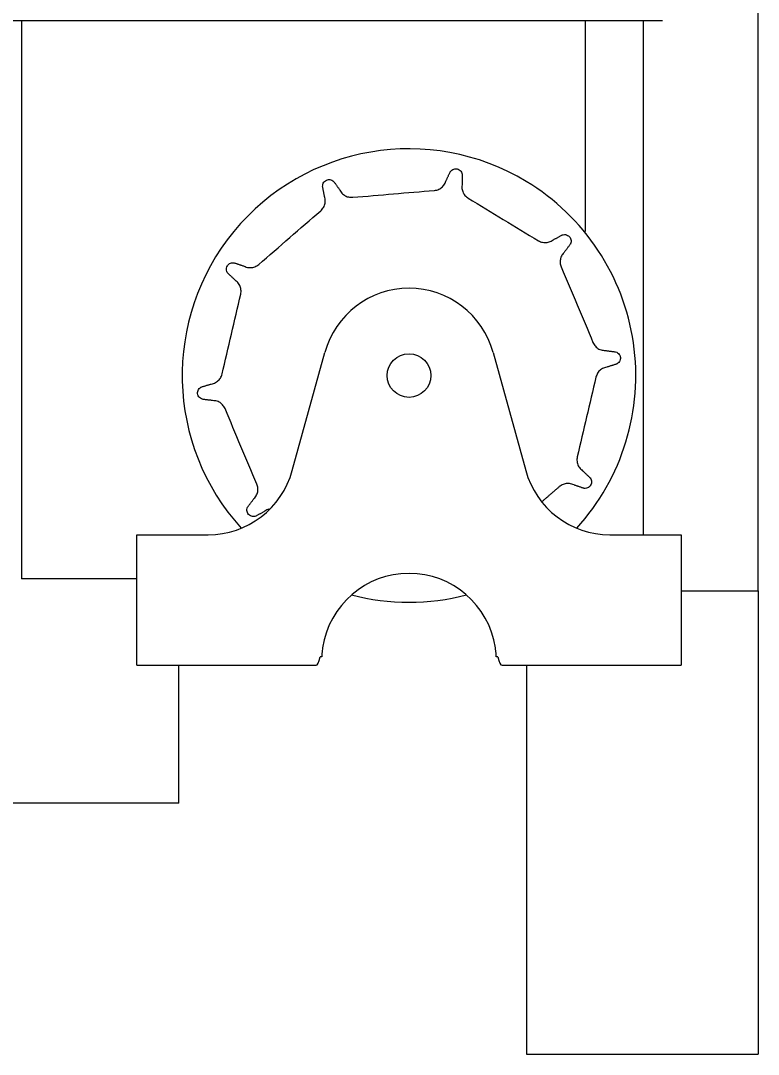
# Model space of a CAD drawing. Header units: inches. Extents: x 2.3 to 23.3, y 9.1 to 17.6.
# Drawn here: x 20.072 to 23.253, y 9.194 to 13.653 of the extents above; entities that cross this region are included whole.
import ezdxf

# ---------------------------------------------------------------- set-up
doc = ezdxf.new("R2010")
doc.units = ezdxf.units.IN
doc.header["$MEASUREMENT"] = 0
doc.layers.add('DIM', color=1, linetype='Continuous')
doc.styles.add('SLDTEXTSTYLE0', font='ARIAL.TTF', dxfattribs={"width": 0.7})
doc.dimstyles.new('SLDDIMSTYLE0', dxfattribs={"dimtxt": 0.15, "dimasz": 0.15, "dimexe": 0, "dimexo": 0.0625, "dimgap": 0.0375, "dimtad": 0, "dimtih": 1, "dimtoh": 1, "dimdec": 3, "dimlfac": 3, "dimrnd": 1e-09, "dimzin": 12, "dimdsep": 46, "dimtxsty": 'SLDTEXTSTYLE0', "dimsah": 1, "dimcen": 0.09, "dimadec": 0, "dimazin": 0, "dimtfac": 1, "dimtdec": 3, "dimtofl": 0, "dimtmove": 0, "dimatfit": 3, "dimfxl": 0, "dimtolj": 1, "dimtzin": 12, "dimarcsym": 0})

# ---------------------------------------------------------------- blocks, each defined once
blk = doc.blocks.new('*D5')
at = {"layer": 'DIM'}
for p, q in [((14.1951, 12.4647), (14.1951, 17.2124)), ((22.9485, 14.5942), (22.9485, 17.2124)), ((14.1951, 17.1524), (18.3028, 17.1524)), ((22.9485, 17.1524), (18.8409, 17.1524))]:
    blk.add_line(p, q, dxfattribs=at)
for points in [[(14.1951, 17.1524), (14.3451, 17.1324), (14.3451, 17.1724)], [(22.9485, 17.1524), (22.7985, 17.1724), (22.7985, 17.1324)]]:
    blk.add_solid(points, dxfattribs=at)
at = {"layer": 'DIM', "char_height": 0.15, "attachment_point": 1, "style": 'SLDTEXTSTYLE0'}
for s, insert in [('27"', (18.4479, 17.3457)), ('MAX.', (18.3809, 17.1125))]:
    blk.add_mtext(s, dxfattribs=dict(at, insert=insert))

msp = doc.modelspace()

# ---------------------------------------------------------------- linework, layer by layer
at = {"color": 7, "linetype": 'Continuous', "lineweight": 15}
for p, q in [((23.253451, 11.194033), (23.253451, 16.527366)), ((22.840718, 13.653366), (18.754924, 13.653366)), ((20.075118, 13.653366), (20.075118, 11.245366)), ((22.506784, 13.653366), (22.506784, 12.743711)), ((22.756784, 13.653366), (22.756784, 11.435699)), ((21.24328, 11.712413), (21.383622, 12.222319)), ((22.109947, 12.222319), (22.250288, 11.712413)), ((20.573451, 10.948366), (20.573451, 11.435699)), ((20.573451, 11.435699), (20.880118, 11.435699)), ((22.613451, 11.435699), (22.920118, 11.435699)), ((22.920118, 11.435699), (22.920118, 10.948366)), ((20.573451, 11.245366), (20.075118, 11.245366)), ((22.920118, 11.194033), (23.253451, 11.194033)), ((22.920118, 11.194033), (23.253451, 11.194033)), ((23.253451, 11.194033), (23.253451, 9.194033)), ((20.573451, 10.872366), (20.573451, 10.948366)), ((22.920118, 10.948366), (22.920118, 10.872366)), ((21.370458, 10.908366), (21.363006, 10.908366)), ((22.130563, 10.908366), (22.123111, 10.908366)), ((20.573451, 10.872366), (21.345691, 10.872366)), ((20.753451, 10.277366), (20.753451, 10.872366)), ((22.147878, 10.872366), (22.920118, 10.872366)), ((22.253451, 10.872366), (22.253451, 9.194033)), ((20.670118, 10.277366), (18.003451, 10.277366)), ((20.753451, 10.277366), (20.670118, 10.277366)), ((22.253451, 9.194033), (23.253451, 9.194033))]:
    msp.add_line(p, q, dxfattribs=at)
msp.add_circle((21.746784, 12.122366), 0.094, dxfattribs=at)
for centre, radius, start, end in [((21.746784, 12.122366), 0.978277, 58.85547, 222.301813), ((21.746784, 12.122366), 0.978277, 317.698187, 58.85547), ((21.746784, 12.122366), 0.376667, 15.388477, 164.611523), ((20.880118, 11.812366), 0.376667, 270, 344.611523), ((22.613451, 11.812366), 0.376667, 195.388477, 270), ((21.746784, 10.892366), 0.376667, 8.550008, 171.449992), ((21.746784, 12.122366), 0.978277, 255.324296, 284.675704)]:
    msp.add_arc(centre, radius, start, end, dxfattribs=at)
for centre, start_param, end_param in [((21.345691, 10.948366), 3.14159265, 4.15812715), ((22.147878, 10.948366), 2.12505816, 3.14159265)]:
    msp.add_ellipse(centre, major_axis=(0, 0.076), ratio=0.26794919, start_param=start_param, end_param=end_param, dxfattribs=at)
for points in [[(21.905865, 12.961387), (21.924936, 13.001654)], [(21.976495, 12.989613), (21.97576, 12.945065)], [(21.382319, 12.894653), (21.37408, 12.938439)], [(21.422869, 12.959004), (21.448459, 12.922532)], [(22.368647, 12.707643), (22.407744, 12.72901)], [(22.442379, 12.688963), (22.415599, 12.653355)], [(20.992968, 12.608828), (21.035109, 12.594362)], [(20.997987, 12.532932), (20.965584, 12.563513)], [(22.593899, 12.230343), (22.638088, 12.224649)], [(22.64257, 12.171892), (22.599974, 12.158825)], [(20.850999, 12.07284), (20.893594, 12.085907)], [(20.899669, 12.014389), (20.85548, 12.020083)], [(22.495582, 11.7118), (22.527985, 11.681219)], [(22.395118, 11.643022), (22.320097, 11.57814)], [(22.500601, 11.635904), (22.45846, 11.650369)], [(21.051189, 11.555769), (21.077969, 11.591377)], [(21.124921, 11.537089), (21.085825, 11.515722)]]:
    msp.add_open_spline(points, degree=1, dxfattribs=at)
for points, knots in [([(21.924936, 13.001654), (21.926968, 13.004116), (21.930995, 13.008994), (21.939819, 13.013346), (21.94945, 13.014666), (21.958967, 13.012677), (21.967237, 13.007693), (21.973368, 13.000302), (21.975842, 12.993817), (21.976407, 12.990179), (21.976495, 12.989613)], [0, 0, 0, 0, 0.1437614, 0.28488497, 0.42260628, 0.55813234, 0.69383964, 0.83195762, 0.97383302, 1, 1, 1, 1]), ([(21.37408, 12.938439), (21.374276, 12.941626), (21.374667, 12.94794), (21.379248, 12.956647), (21.386263, 12.963376), (21.395133, 12.967361), (21.404752, 12.96819), (21.414056, 12.965814), (21.41987, 12.962022), (21.422465, 12.959411), (21.422869, 12.959004)], [0, 0, 0, 0, 0.14376182, 0.28488461, 0.42260642, 0.55813255, 0.69383912, 0.83195733, 0.97383312, 1, 1, 1, 1]), ([(21.856375, 12.921175), (21.859642, 12.921625), (21.869257, 12.92295), (21.884097, 12.930016), (21.898507, 12.943454), (21.903415, 12.955416), (21.905865, 12.961387)], [0, 0, 0, 0, 0.14628452, 0.43046274, 0.71573198, 1, 1, 1, 1]), ([(21.97576, 12.945065), (21.975359, 12.94148), (21.974257, 12.931611), (21.977639, 12.915441), (21.987026, 12.898498), (21.997216, 12.890899), (22.002321, 12.887093)], [0, 0, 0, 0, 0.15997492, 0.44043852, 0.71969245, 1, 1, 1, 1]), ([(21.365917, 12.833032), (21.368295, 12.835317), (21.375296, 12.84204), (21.383148, 12.856479), (21.386907, 12.875821), (21.383846, 12.888383), (21.382319, 12.894653)], [0, 0, 0, 0, 0.14628333, 0.43046313, 0.71573187, 1, 1, 1, 1]), ([(21.448459, 12.922532), (21.450242, 12.919396), (21.455151, 12.910764), (21.467392, 12.89967), (21.484945, 12.89148), (21.497656, 12.891323), (21.504023, 12.891244)], [0, 0, 0, 0, 0.15997496, 0.44043874, 0.71969247, 1, 1, 1, 1]), ([(21.504023, 12.891244), (21.562716, 12.89623), (21.680166, 12.906207), (21.797617, 12.916184), (21.856375, 12.921175)], [0, 0, 0, 0, 0.499724117, 1, 1, 1, 1]), ([(22.002321, 12.887093), (22.052735, 12.856628), (22.153619, 12.795664), (22.254503, 12.734699), (22.304973, 12.704201)], [0, 0, 0, 0, 0.499724307, 1, 1, 1, 1]), ([(21.098451, 12.60171), (21.143004, 12.640242), (21.232159, 12.71735), (21.321314, 12.794457), (21.365917, 12.833032)], [0, 0, 0, 0, 0.49972421, 1, 1, 1, 1]), ([(22.407744, 12.72901), (22.410835, 12.729807), (22.416961, 12.731387), (22.426657, 12.729721), (22.435225, 12.725128), (22.441755, 12.717924), (22.445517, 12.709032), (22.446133, 12.699449), (22.444323, 12.692748), (22.442641, 12.689473), (22.442379, 12.688963)], [0, 0, 0, 0, 0.143761943, 0.284885225, 0.422605376, 0.558131601, 0.693838789, 0.831957362, 0.973833481, 1, 1, 1, 1]), ([(22.304973, 12.704201), (22.307881, 12.702644), (22.316439, 12.698064), (22.332597, 12.695058), (22.352154, 12.69746), (22.363156, 12.704253), (22.368647, 12.707643)], [0, 0, 0, 0, 0.14628424, 0.43046253, 0.71573281, 1, 1, 1, 1]), ([(22.415599, 12.653355), (22.413168, 12.65069), (22.406476, 12.643354), (22.399708, 12.628284), (22.397342, 12.609059), (22.401121, 12.596922), (22.403013, 12.590842)], [0, 0, 0, 0, 0.15997358, 0.4404382, 0.71969245, 1, 1, 1, 1]), ([(20.965584, 12.563513), (20.96387, 12.566206), (20.960475, 12.571544), (20.959063, 12.581281), (20.960784, 12.590848), (20.965617, 12.599285), (20.972912, 12.60561), (20.981835, 12.609157), (20.988768, 12.609506), (20.992402, 12.60892), (20.992968, 12.608828)], [0, 0, 0, 0, 0.14376177, 0.28488528, 0.42260713, 0.55813263, 0.69383909, 0.83195802, 0.97383376, 1, 1, 1, 1]), ([(21.035109, 12.594362), (21.038394, 12.592874), (21.04744, 12.588776), (21.063864, 12.586996), (21.082878, 12.590687), (21.093253, 12.598031), (21.098451, 12.60171)], [0, 0, 0, 0, 0.159973726, 0.440438315, 0.719692326, 1, 1, 1, 1]), ([(22.403013, 12.590842), (22.425892, 12.536563), (22.471675, 12.427944), (22.517458, 12.319324), (22.540362, 12.264985)], [0, 0, 0, 0, 0.499724381, 1, 1, 1, 1]), ([(21.020937, 12.473439), (21.021518, 12.476685), (21.02323, 12.486239), (21.021096, 12.502536), (21.012768, 12.520393), (21.002908, 12.528757), (20.997987, 12.532932)], [0, 0, 0, 0, 0.14628345, 0.43046239, 0.7157329, 1, 1, 1, 1]), ([(20.94052, 12.129082), (20.953916, 12.186443), (20.980721, 12.301229), (21.007527, 12.416014), (21.020937, 12.473439)], [0, 0, 0, 0, 0.49972436, 1, 1, 1, 1]), ([(22.540362, 12.264985), (22.5418, 12.262016), (22.546031, 12.253281), (22.557337, 12.241352), (22.57457, 12.2318), (22.587464, 12.230828), (22.593899, 12.230343)], [0, 0, 0, 0, 0.14628562, 0.43046354, 0.7157338, 1, 1, 1, 1]), ([(22.638088, 12.224649), (22.641058, 12.223477), (22.646942, 12.221155), (22.653808, 12.214107), (22.658039, 12.205355), (22.659088, 12.195689), (22.656904, 12.186284), (22.65177, 12.178169), (22.646367, 12.173812), (22.643081, 12.172151), (22.64257, 12.171892)], [0, 0, 0, 0, 0.14376207, 0.28488393, 0.42260504, 0.558133, 0.6938394, 0.83195535, 0.97383415, 1, 1, 1, 1]), ([(22.599974, 12.158825), (22.596442, 12.158098), (22.586715, 12.156097), (22.572381, 12.147883), (22.559168, 12.133721), (22.555091, 12.121681), (22.553048, 12.11565)], [0, 0, 0, 0, 0.15997591, 0.44044059, 0.71969215, 1, 1, 1, 1]), ([(20.893594, 12.085907), (20.897127, 12.086634), (20.906854, 12.088635), (20.921187, 12.096849), (20.934401, 12.111011), (20.938478, 12.123051), (20.94052, 12.129082)], [0, 0, 0, 0, 0.15997411, 0.44043903, 0.71969192, 1, 1, 1, 1]), ([(22.553048, 12.11565), (22.539653, 12.058289), (22.512847, 11.943503), (22.486042, 11.828718), (22.472632, 11.771294)], [0, 0, 0, 0, 0.49972409, 1, 1, 1, 1]), ([(20.85548, 12.020083), (20.852511, 12.021255), (20.846626, 12.023577), (20.839761, 12.030625), (20.835529, 12.039377), (20.83448, 12.049043), (20.836665, 12.058448), (20.841799, 12.066563), (20.847202, 12.07092), (20.850487, 12.072582), (20.850999, 12.07284)], [0, 0, 0, 0, 0.14376192, 0.28488425, 0.42260757, 0.55813259, 0.69383876, 0.83195787, 0.97383316, 1, 1, 1, 1]), ([(20.953206, 11.979747), (20.951768, 11.982716), (20.947537, 11.991451), (20.936232, 12.003381), (20.918998, 12.012933), (20.906105, 12.013904), (20.899669, 12.014389)], [0, 0, 0, 0, 0.14628239, 0.43046256, 0.71573221, 1, 1, 1, 1]), ([(21.090555, 11.65389), (21.067676, 11.708169), (21.021893, 11.816789), (20.97611, 11.925408), (20.953206, 11.979747)], [0, 0, 0, 0, 0.49972403, 1, 1, 1, 1]), ([(22.472632, 11.771294), (22.47205, 11.768047), (22.470339, 11.758493), (22.472473, 11.742196), (22.480801, 11.724339), (22.490661, 11.715975), (22.495582, 11.7118)], [0, 0, 0, 0, 0.14628296, 0.43046388, 0.71573086, 1, 1, 1, 1]), ([(21.077969, 11.591377), (21.0804, 11.594042), (21.087093, 11.601378), (21.093861, 11.616448), (21.096226, 11.635673), (21.092448, 11.64781), (21.090555, 11.65389)], [0, 0, 0, 0, 0.15997377, 0.44043923, 0.71969292, 1, 1, 1, 1]), ([(22.45846, 11.650369), (22.455174, 11.651858), (22.446129, 11.655956), (22.429705, 11.657736), (22.410691, 11.654045), (22.400315, 11.646701), (22.395118, 11.643022)], [0, 0, 0, 0, 0.15997568, 0.44043763, 0.71969187, 1, 1, 1, 1]), ([(22.527985, 11.681219), (22.529698, 11.678526), (22.533094, 11.673188), (22.534506, 11.663451), (22.532785, 11.653884), (22.527952, 11.645447), (22.520656, 11.639122), (22.511733, 11.635574), (22.504801, 11.635226), (22.501166, 11.635812), (22.500601, 11.635904)], [0, 0, 0, 0, 0.1437626, 0.28488361, 0.42260703, 0.55813195, 0.69384012, 0.83195759, 0.9738334, 1, 1, 1, 1]), ([(21.085825, 11.515722), (21.082733, 11.514925), (21.076608, 11.513345), (21.066911, 11.515011), (21.058344, 11.519604), (21.051813, 11.526808), (21.048052, 11.535701), (21.047436, 11.545283), (21.049246, 11.551984), (21.050927, 11.555259), (21.051189, 11.555769)], [0, 0, 0, 0, 0.14376202, 0.28488517, 0.42260728, 0.55813358, 0.69384017, 0.83195743, 0.97383509, 1, 1, 1, 1]), ([(21.143369, 11.546175), (21.142879, 11.546112), (21.13604, 11.545222), (21.130274, 11.541004), (21.124921, 11.537089)], [0, 0, 0, 0, 0.071634791, 1, 1, 1, 1]), ([(21.374304, 10.948366), (21.373723, 10.944228), (21.372567, 10.935979), (21.371205, 10.922237), (21.370732, 10.913463), (21.370458, 10.908366)], [0, 0, 0, 0, 0.29661157, 0.59134506, 1, 1, 1, 1]), ([(22.123111, 10.908366), (22.122925, 10.911997), (22.122553, 10.919257), (22.121397, 10.932757), (22.12005, 10.942619), (22.119265, 10.948366)], [0, 0, 0, 0, 0.29443745, 0.58878302, 1, 1, 1, 1])]:
    msp.add_open_spline(points, degree=3, knots=knots, dxfattribs=at)

# ---------------------------------------------------------------- dimensions: what is measured, and where the dimension line sits
at = {"layer": 'DIM'}
dim = msp.add_linear_dim(base=(14.195118, 17.152366), p1=(22.948521, 14.534227), p2=(14.195118, 12.404699), text='<>\\PMAX.', dimstyle='SLDDIMSTYLE0', dxfattribs=at)
dim.commit()
dim.dimension.update_dxf_attribs({"geometry": '*D5', "text_midpoint": (18.571819, 17.152366)})

doc.saveas('drawing.dxf')
